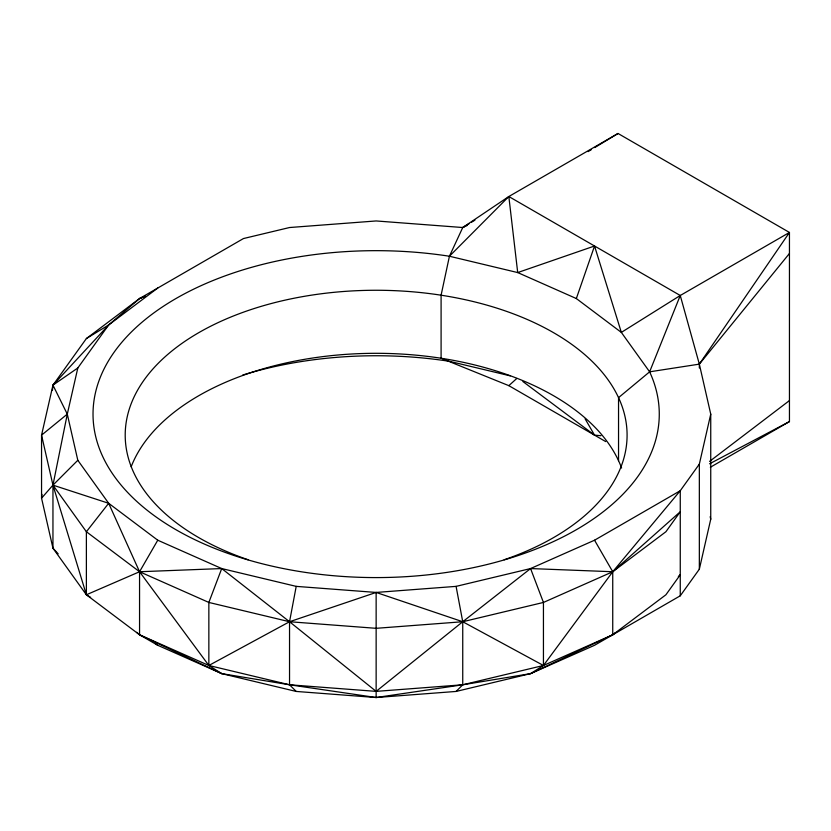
<?xml version="1.0" encoding="UTF-8"?>
<svg xmlns="http://www.w3.org/2000/svg" width="831" height="831" viewBox="0 0 831 831"><rect width="100%" height="100%" fill="white"/><g stroke="black" fill="none" stroke-linecap="round" stroke-linejoin="round"><path stroke-width="1.25" d="M41.934 494.331L41.55 498.185L52.955 548.19L86.382 594.778L139.556 634.791L157.755 645.292L221.721 673.629L296.21 691.444L376.142 697.521L456.084 691.444L530.573 673.629L594.539 645.292L680.257 595.806L699.338 569.204L710.744 519.209L710.744 414.129L699.338 364.134L680.257 295.493L508.832 196.521L462.742 227.528L449.426 256.239L441.095 295.192L441.095 358.244L508.832 385.657L605.674 441.573M52.436 390.279L52.955 385.148L86.382 338.549L139.556 298.547L243.462 238.549L289.541 227.528L376.142 220.953L462.742 227.528L467.417 225.336M710.744 414.129L699.338 464.124L680.257 490.737L594.539 540.212L530.573 568.56L456.084 586.374L376.142 592.441L296.21 586.374L289.541 621.733L289.541 684.786L296.21 691.444M145.425 295.94L139.556 298.547L108.664 324.973L77.813 367.977L67.29 414.129L52.955 485.138L52.955 548.19L58.17 553.83M789.45 253.465L699.338 364.134L649.624 371.821L621.339 332.4L576.34 298.547L594.539 246.007L517.703 272.568L449.426 256.239A283.122 163.458 0 0 0 94.1 399.877A283.122 163.458 0 0 0 400.822 576.963A283.122 163.458 0 0 0 649.624 371.821L680.257 295.493L789.45 232.451L789.45 421.587L710.339 467.261M296.21 586.374L221.721 568.56L208.851 602.444L208.851 665.486L221.721 673.629L289.541 684.786L376.142 697.521L462.742 684.786L530.573 673.629L612.738 634.791L665.911 594.778L680.257 574.792L678.325 576.506M157.755 288.035L108.664 324.973L52.955 385.148L67.29 414.129L77.813 460.281L108.664 503.285L157.755 540.212L139.556 571.738L139.556 634.791L221.721 673.629M77.813 367.977L52.955 385.148L41.55 435.143L52.955 485.138L108.664 503.285L86.382 531.736L86.382 594.778L90.621 597.364M449.426 256.239L508.832 196.521L618.025 133.479L789.45 232.451L699.338 364.134L699.338 368.019M77.813 460.281L52.955 485.138L41.55 498.185L41.55 435.143L67.29 414.129M456.084 691.444L462.742 684.786L543.443 665.486L612.738 634.791L614.67 633.077M508.832 385.657L516.82 378.448M649.624 371.821L618.544 397.644L618.544 460.686M530.573 673.629L543.443 665.486L612.738 571.738L680.257 511.751L665.911 531.736L612.738 571.738L530.573 568.56L462.742 621.733L376.142 691.371L289.541 684.786L208.851 665.486L139.556 634.791L136.658 632.308M709.581 461.402L789.45 400.573M680.257 295.493L621.339 332.4L594.539 246.007M86.382 338.549L108.664 324.973M462.742 227.528L469.401 223.497M471.624 222.157L474.948 220.142M588.078 151.616L591.412 149.601M594.736 147.586L618.025 133.479M709.612 463.781L789.45 421.587M139.556 298.547L144.386 296.729M530.573 568.56L543.443 602.444L543.443 665.486L462.742 621.733L376.142 592.441L289.541 621.733L208.851 665.486L139.556 571.738L108.664 503.285M456.084 586.374L462.742 621.733L462.742 684.786L376.142 691.371L289.541 621.733L221.721 568.56L139.556 571.738L86.382 594.778L52.955 485.138L86.382 531.736L139.556 571.738L208.851 602.444L289.541 621.733L376.142 628.319L462.742 621.733L543.443 602.444L612.738 571.738L680.257 490.737L680.257 595.806M522.896 381.533L594.539 435.143L600.917 435.704M510.255 375.861L449.426 361.319A283.122 163.458 0 0 0 242.766 375.02M576.34 298.547L517.703 272.568L508.832 196.521M157.755 540.212L221.721 568.56M155.709 643.755L157.755 645.292M585.128 418.845L594.539 435.143M594.539 540.212L612.738 571.738L612.738 634.791M710.173 516.705L710.744 519.209M699.338 464.124L699.338 569.204M376.142 592.441L376.142 697.521M131.163 466.793A250.952 144.885 0 0 1 377.243 353.31A250.952 144.885 0 0 1 621.598 468.03M248.116 559.751A250.952 144.885 0 0 1 184.544 341.583A250.952 144.885 0 0 1 567.75 341.583A250.952 144.885 0 0 1 504.168 559.751"/></g></svg>
